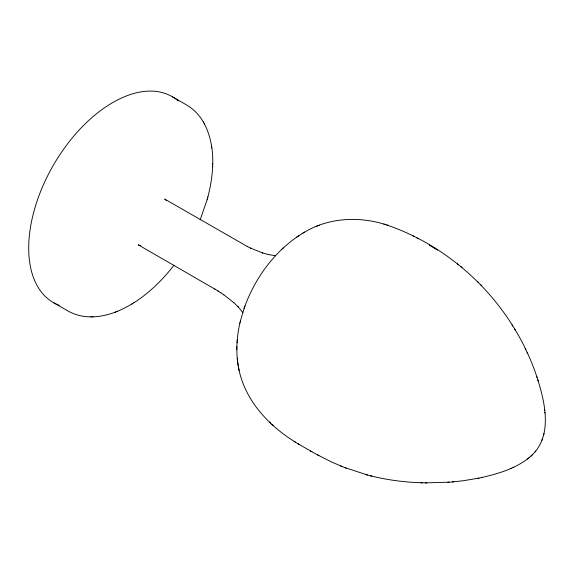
<?xml version="1.0" encoding="UTF-8"?>
<svg xmlns="http://www.w3.org/2000/svg" width="574" height="574" viewBox="0 0 574 574"><rect width="100%" height="100%" fill="white"/><g stroke="black" fill="none" stroke-linecap="round" stroke-linejoin="round"><path stroke-width="0.86" d="M207.824 197.198C213.987 173.24 216.039 146.162 204.229 123.553M238.762 368.695C235.67 353.484 236.517 337.656 240.004 322.588M236.854 349.53L236.861 348.569M236.875 347.593L236.883 346.66M212.631 166.733L212.645 166.273M212.703 164.351L212.717 163.877M237.048 342.771L237.112 341.896M237.184 340.805L237.249 339.952M531.775 455.347C552.382 435.975 545.314 403.744 537.888 380.031M240.348 321.153L244.237 308.001M239.867 323.198L240.484 320.579M543.614 435.171L543.75 434.611M543.865 434.109L544.009 433.492M200.154 219.899L207.2 199.501M207.121 199.781L207.903 196.896M244.833 306.351C254.992 278.756 272.959 253.608 297.253 236.761M244.108 308.389L244.954 305.992M541.978 440.287L542.401 439.146M174.03 265.145C162.765 279.71 149.441 292.898 133.835 302.778M535.025 451.917L535.449 451.408M535.413 451.451L535.807 450.977M481.579 477.561C499.215 473.464 517.648 468.068 531.395 455.699M282.889 248.312L283.341 247.889M530.943 456.136L532.198 454.952M281.389 249.733L281.82 249.324M527.434 459.049L527.951 458.64M528.597 458.124L529.07 457.751M298.164 236.151L302.979 233.094M296.55 237.241L298.889 235.656M92.629 316.848C106.742 316.446 120.26 311.051 132.199 303.789M131.798 304.041L134.223 302.534M303.818 232.599C328.055 217.697 358.578 216.039 385.348 224.527M302.175 233.575L304.643 232.111M510.645 468.571L511.391 468.233M513.048 467.487L513.744 467.171M316.604 226.249L317.666 225.833M318.29 225.589L319.366 225.173M115.087 312.213L115.575 312.019M117.11 311.424L117.584 311.237M452.312 481.923L463.397 480.718L478.874 478.128M477.783 478.357L482.626 477.346M425.463 482.87L449.198 482.174M447.878 482.282L453.589 481.823M53.97 302.914L67.33 310.634C74.555 314.868 82.95 316.948 91.309 316.862M90.785 316.877L93.153 316.841M370.295 475.738C387.278 480.029 404.756 482.304 422.263 482.791M420.799 482.763L426.891 482.899M275.699 255.774L268.23 254.512L268.668 254.612L262.275 252.847L262.677 252.969L250.415 248.04M140.594 245.665L138.219 244.825L215.028 289.188M344.572 467.516L367.511 475.014M365.925 474.605L371.859 476.14M386.783 224.972C458.131 249.46 515.854 308.991 538.218 381.05M383.748 224.047L388.39 225.453M317.436 454.83L331.385 461.883L342.154 466.554M340.604 465.937L346.122 468.126M247.172 246.44L250.752 248.212M247.509 246.612L164.652 199.049L166.482 200.584M412.806 235.771L414.277 236.581M416.989 238.052L418.46 238.863M298.171 443.846L311.89 451.76M310.412 450.949L318.914 455.634M172.401 96.784L186.198 104.748C194.026 109.182 200.319 116.07 204.48 124.013M437.567 250.121L429.259 245.105M214.705 288.995L218.106 291.061M238.519 367.525C244.409 399.741 268.374 425.599 295.545 442.238M294.103 441.37L299.614 444.721M217.79 290.867L220.839 292.797M220.524 292.589L223.853 294.806M223.53 294.598L233.934 302.756L233.625 302.469L238.346 307.126L238.045 306.789L242.867 312.629M460.685 266.408L461.984 267.441M457.334 263.76L458.64 264.793M269.421 422.069L270.634 423.21M271.739 424.229L272.959 425.384M477.496 281.353L478.644 282.523M480.66 284.568L481.794 285.723M512.001 324.791L512.761 326.046M514.426 328.78L515.165 330.007M203.325 121.939L203.583 122.398M525.124 348.483L525.691 349.681M527.032 352.501L527.578 353.663M536.676 376.35L537.02 377.405M238.877 369.269L239.121 370.46M211.44 145.322L211.519 145.839M211.77 147.468L211.849 147.97M237.758 362.818L237.93 363.945M238.031 364.605L238.203 365.753M237.227 358.083L237.342 359.152M237.414 359.905L237.528 361.003M544.633 409.7L544.712 410.51M544.891 412.319L544.97 413.079M59.237 305.339A118.868 68.629 -60 0 1 53.676 164.673A118.868 68.629 -60 0 1 178.198 100.916"/></g></svg>
